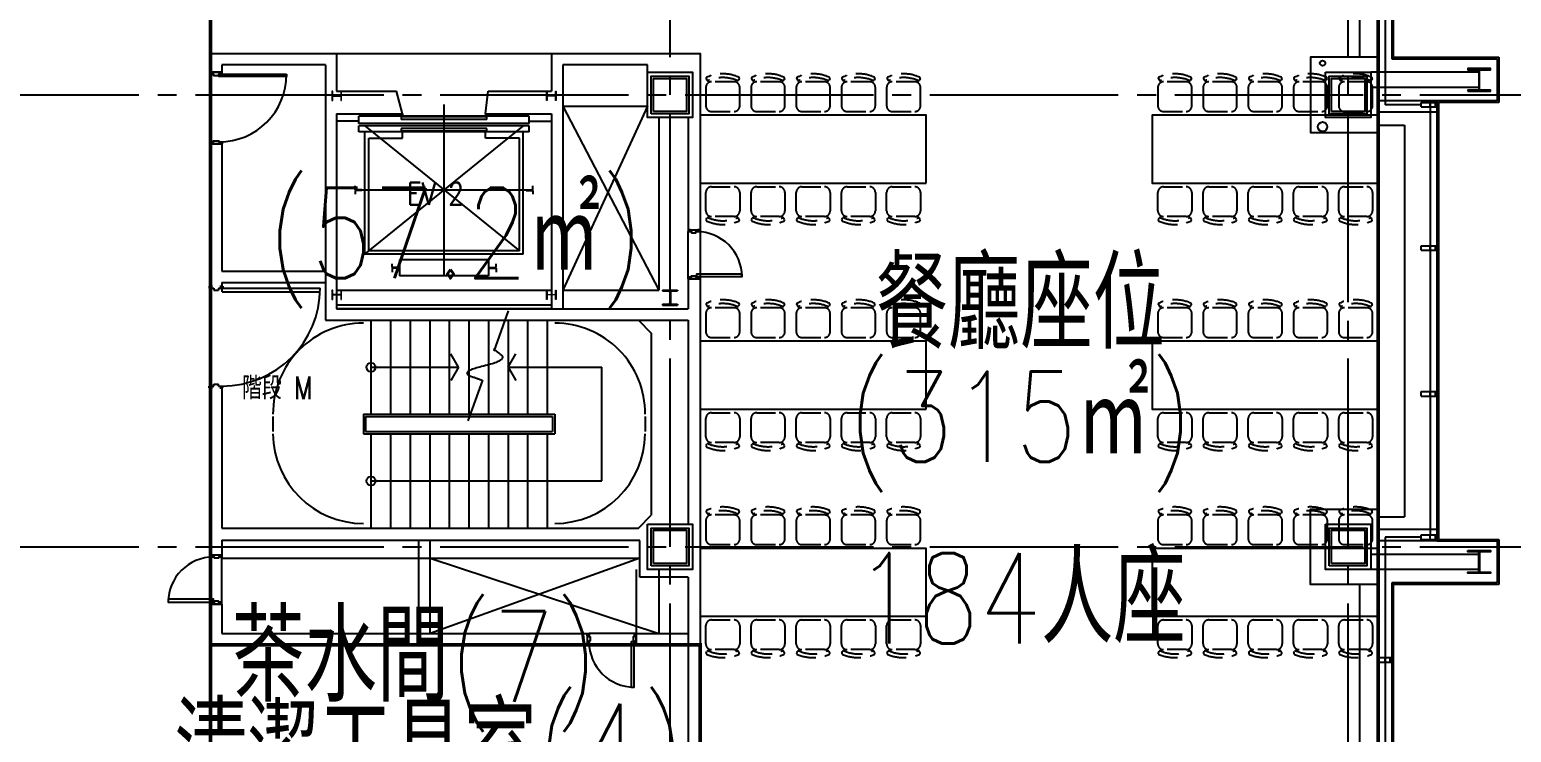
# Model space of a CAD drawing. Header units: millimetres. Extents: x -48783 to 40488, y 6477 to 32964.
# Drawn here: x 24350 to 26317, y 14904 to 15837 of the extents above; entities that cross this region are included whole.
import ezdxf
from ezdxf.enums import TextEntityAlignment as Align

# ---------------------------------------------------------------- set-up
doc = ezdxf.new("R2010")
doc.units = ezdxf.units.MM
doc.header["$LTSCALE"] = 100
for name, pattern in [('X-N-FAB-L20$0$1', [0.375, 0.25, -0.125]), ('X-N-FAB-L20$0$COL-CEN-LIN', [3.25, 2.5, -0.25, 0.25, -0.25]), ('X-N-FAB-L20$0$HIDDEN', [0.375, 0.25, -0.125])]:
    doc.linetypes.add(name, pattern=pattern)
for name, color, linetype in [('0-XREF', 7, 'Continuous'), ('X-N-FAB-L20$0$08', 8, 'Continuous'), ('X-N-FAB-L20$0$BLOCK', 8, 'Continuous'), ('X-N-FAB-L20$0$CCL', 8, 'X-N-FAB-L20$0$COL-CEN-LIN'), ('X-N-FAB-L20$0$COL', 8, 'Continuous'), ('X-N-FAB-L20$0$COL-S', 8, 'Continuous'), ('X-N-FAB-L20$0$FUN', 8, 'Continuous'), ('X-N-FAB-L20$0$FURNITURE', 8, 'Continuous'), ('X-N-FAB-L20$0$H-FURN', 8, 'X-N-FAB-L20$0$1'), ('X-N-FAB-L20$0$TXT-CODE', 8, 'Continuous')]:
    doc.layers.add(name, color=color, linetype=linetype)
doc.layers.add('X-N-FAB-L20$0$STEEL1', color=8, linetype='Continuous', lineweight=0)
doc.styles.add('X-N-FAB-L20$0$CHINA', font='simplex.shx', dxfattribs={"width": 0.75, "bigfont": 'chineset.shx'})
doc.styles.add('X-N-FAB-L20$0$ROMS', font='ROMANS.shx', dxfattribs={"bigfont": 'bigfont.shx'})

# ---------------------------------------------------------------- blocks, each defined once
blk = doc.blocks.new('X-N-FAB-L20$0$A$C028b1125')
at = {"layer": 'X-N-FAB-L20$0$COL'}
blk.add_lwpolyline([(0, 60), (60, 60), (60, 0), (0, 0)], close=True, dxfattribs=at)
at = {"layer": 'X-N-FAB-L20$0$COL-S'}
for points in [[(5, 5), (5, 55), (55, 55), (55, 5)], [(8, 8), (8, 52), (52, 52), (52, 8)]]:
    blk.add_lwpolyline(points, close=True, dxfattribs=at)
blk = doc.blocks.new('X-N-FAB-L20$0$A$C20c95bda')
at = {"layer": 'X-N-FAB-L20$0$CCL'}
for p, q in [((26220, 0), (26220, 9160)), ((27120, 0), (27120, 9160)), ((240, 5150), (28330, 5150)), ((240, 4550), (28330, 4550))]:
    blk.add_line(p, q, dxfattribs=at)
at = {"layer": 'X-N-FAB-L20$0$COL'}
for p in [(26190, 5120), (27090, 5120), (26190, 4520), (27090, 4520)]:
    blk.add_blockref('X-N-FAB-L20$0$A$C028b1125', p, dxfattribs=at)
blk = doc.blocks.new('X-N-FAB-L20$0$A$C4DFC7D4D')
at = {"layer": 'X-N-FAB-L20$0$STEEL1'}
blk.add_lwpolyline([(0, 0), (0, 150), (11, 150), (11, 79), (139, 79), (139, 150), (150, 150), (150, 0), (139, 0), (139, 71), (11, 71), (11, 0)], close=True, dxfattribs=at)
blk = doc.blocks.new('X-N-FAB-L20$0$A$C1d07c4d4')
blk.add_polyline3d([(25683.3, 4787.9, 0), (25683.3, 4787.9, 0), (25683.4, 4787.9, 0), (25683.4, 4787.8, 0), (25683.6, 4787.7, 0), (25683.7, 4787.6, 0), (25683.9, 4787.5, 0), (25684.1, 4787.3, 0), (25684.3, 4787.1, 0), (25684.5, 4786.9, 0), (25684.8, 4786.7, 0), (25685.2, 4786.4, 0), (25685.5, 4786.2, 0), (25685.9, 4785.9, 0), (25686.3, 4785.5, 0), (25686.8, 4785.2, 0), (25687.2, 4784.8, 0), (25687.7, 4784.4, 0), (25688.3, 4784, 0), (25688.8, 4783.5, 0), (25689.4, 4783, 0), (25690.1, 4782.5, 0), (25690.7, 4782, 0), (25691.4, 4781.4, 0), (25692.1, 4780.9, 0), (25692.9, 4780.3, 0), (25692.9, 4780.3, 0), (25693.6, 4779.6, 0), (25694.1, 4779, 0), (25694.6, 4778.4, 0), (25694.9, 4777.8, 0), (25695, 4777.2, 0), (25695, 4776.6, 0), (25694.9, 4776, 0), (25694.7, 4775.4, 0), (25694.3, 4774.7, 0), (25693.8, 4774.1, 0), (25693.1, 4773.5, 0), (25692.3, 4772.9, 0), (25691.4, 4772.3, 0), (25690.3, 4771.7, 0), (25689.2, 4771.1, 0), (25687.8, 4770.5, 0), (25686.4, 4769.9, 0), (25684.8, 4769.2, 0), (25683, 4768.6, 0), (25681.2, 4768, 0), (25679.2, 4767.4, 0), (25677, 4766.8, 0), (25674.7, 4766.2, 0), (25672.3, 4765.6, 0), (25669.8, 4765, 0), (25669.8, 4765, 0), (25667.3, 4764.4, 0), (25664.9, 4763.8, 0), (25662.6, 4763.2, 0), (25660.6, 4762.6, 0), (25658.7, 4762, 0), (25656.9, 4761.4, 0), (25655.3, 4760.9, 0), (25653.8, 4760.3, 0), (25652.5, 4759.8, 0), (25651.4, 4759.2, 0), (25650.4, 4758.7, 0), (25649.6, 4758.1, 0), (25648.9, 4757.6, 0), (25648.4, 4757.1, 0), (25648, 4756.6, 0), (25647.8, 4756.1, 0), (25647.7, 4755.6, 0), (25647.8, 4755.1, 0), (25648, 4754.6, 0), (25648.4, 4754.1, 0), (25649, 4753.6, 0), (25649.7, 4753.2, 0), (25650.6, 4752.7, 0), (25651.6, 4752.2, 0), (25652.7, 4751.8, 0), (25652.7, 4751.8, 0), (25654, 4751.3, 0), (25655.1, 4750.9, 0), (25656.3, 4750.5, 0), (25657.3, 4750.1, 0), (25658.4, 4749.8, 0), (25659.3, 4749.4, 0), (25660.3, 4749.1, 0), (25661.1, 4748.8, 0), (25661.9, 4748.5, 0), (25662.7, 4748.2, 0), (25663.4, 4747.9, 0), (25664.1, 4747.7, 0), (25664.7, 4747.5, 0), (25665.3, 4747.3, 0), (25665.8, 4747.1, 0), (25666.3, 4746.9, 0), (25666.7, 4746.8, 0), (25667.1, 4746.6, 0), (25667.4, 4746.5, 0), (25667.7, 4746.4, 0), (25667.9, 4746.3, 0), (25668.1, 4746.3, 0), (25668.2, 4746.2, 0), (25668.3, 4746.2, 0), (25668.3, 4746.2, 0)])
for centre, radius in [((26783.5, 5167.2), 3.5), ((26783.5, 5082.8), 6.25), ((25520.4, 4763.5), 6), ((25520.4, 4612.5), 6)]:
    blk.add_circle(centre, radius)
blk.add_point((25917.4, 4856))
at = {"layer": 'X-N-FAB-L20$0$08'}
for p, q in [((26866.4, 7514), (26866.4, 5112)), ((26866.4, 7514), (26866.4, 5112)), ((26875.3, 7522.9), (26875.3, 5172.9)), ((26875.3, 7522.9), (26875.3, 5172.9)), ((26877.4, 7525), (26877.4, 5175)), ((26877.4, 7525), (26877.4, 5175)), ((26832.4, 6275), (26832.4, 5175)), ((25307.4, 5180), (25474.9, 5180)), ((25307.4, 5180), (25307.4, 5155)), ((25474.9, 5180), (25474.9, 5130)), ((25759.9, 5180), (25957.4, 5180)), ((25759.9, 5180), (25759.9, 5130)), ((25957.4, 5180), (25957.4, 5003)), ((26875.3, 5172.9), (27015.3, 5172.9)), ((26877.4, 5175), (27017.4, 5175)), ((27015.3, 5172.9), (27015.3, 5117.1)), ((27017.4, 5175), (27017.4, 5115)), ((25307.4, 5155), (25322.4, 5155)), ((25322.4, 5165), (25322.4, 5155)), ((25459.9, 5165), (25322.4, 5165)), ((25459.9, 5165), (25459.9, 4841)), ((25774.9, 5165), (25774.9, 4841)), ((25887.4, 5165), (25774.9, 5165)), ((25887.4, 5155), (25887.4, 5165)), ((26990.9, 5155), (26847.4, 5155)), ((26990.9, 5135), (26847.4, 5135)), ((25474.9, 5130), (25554.4, 5130)), ((25562.4, 5100), (25554.4, 5130)), ((25672.4, 5100), (25676.2, 5130)), ((25676.2, 5130), (25759.9, 5130)), ((26935.3, 5117.1), (26857.4, 5117.1)), ((26914.4, 5109), (26914.4, 5115)), ((26914.4, 5115), (26935.3, 5115)), ((26926.4, 5115), (26926.4, 4541)), ((26926.4, 5109), (26926.4, 5115)), ((26933.4, 5109), (26933.4, 5115)), ((26935.3, 5117.1), (26935.3, 4532.9)), ((27015.3, 5117.1), (26935.3, 5117.1)), ((26935.3, 5109), (26935.3, 5115)), ((26937.4, 5115), (26937.4, 4535)), ((27017.4, 5115), (26937.4, 5115)), ((25474.9, 5100), (25474.9, 4841)), ((25474.9, 5100), (25562.4, 5100)), ((25730.4, 5097), (25504.4, 5097)), ((25504.4, 5087), (25504.4, 5097)), ((25674.4, 5096), (25560.4, 5096)), ((25560.4, 5096), (25560.4, 5092.5)), ((25562.4, 5100), (25562.4, 5097)), ((25617.4, 4884.9), (25617.4, 5112.5)), ((25672.4, 5100), (25759.9, 5100)), ((25672.4, 5100), (25672.4, 5097)), ((25674.4, 5092.5), (25674.4, 5096)), ((25730.4, 5087), (25730.4, 5097)), ((25759.9, 5100), (25759.9, 4841)), ((25774.9, 5110), (25902.4, 4866)), ((25887.4, 5110), (25774.9, 4866)), ((25774.9, 5110), (25887.4, 5110)), ((25902.4, 5095), (25902.4, 4866)), ((25941.4, 5095), (25941.4, 4946)), ((26935.3, 5102.1), (26857.4, 5102.1)), ((26914.4, 5112), (26866.4, 5112)), ((26914.4, 5109), (26935.3, 5109)), ((25504.4, 5090), (25474.9, 5090)), ((25730.4, 5087), (25504.4, 5087)), ((25730.4, 5084), (25504.4, 5084)), ((25504.4, 5076), (25504.4, 5084)), ((25730.4, 5076), (25504.4, 5076)), ((25512.4, 4913.4), (25722.9, 5084)), ((25512.4, 5084), (25717.4, 4917.8)), ((25512.4, 4913.4), (25512.4, 5076)), ((25674.4, 5092.5), (25560.4, 5092.5)), ((25674.4, 5080.5), (25560.4, 5080.5)), ((25560.4, 5080.5), (25560.4, 5077)), ((25674.4, 5077), (25560.4, 5077)), ((25562.4, 5067.8), (25562.4, 5076)), ((25672.4, 5067.8), (25672.4, 5076)), ((25674.4, 5077), (25674.4, 5080.5)), ((25722.4, 4913.4), (25722.4, 5076)), ((25730.4, 5090), (25759.9, 5090)), ((25730.4, 5076), (25730.4, 5084)), ((26857.4, 5085), (26892.4, 5085)), ((26892.4, 5085), (26892.4, 4565)), ((25307.4, 5060), (25307.4, 4871)), ((25307.4, 5060), (25322.4, 5060)), ((25322.4, 5060), (25322.4, 4891)), ((25517.4, 4917.8), (25517.4, 5067.8)), ((25517.4, 5067.8), (25562.4, 5067.8)), ((25717.4, 5067.8), (25672.4, 5067.8)), ((25717.4, 4917.8), (25717.4, 5067.8)), ((25499.4, 4999.2), (25499.4, 5004.2)), ((25508.4, 4999.2), (25499.4, 4999.2)), ((25499.4, 4998.2), (25499.4, 4993.2)), ((25508.4, 4998.2), (25499.4, 4998.2)), ((25508.4, 4998.2), (25508.4, 4999.2)), ((25726.4, 4998.7), (25508.4, 4998.7)), ((25726.4, 4998.2), (25726.4, 4999.2)), ((25726.4, 4999.2), (25735.4, 4999.2)), ((25726.4, 4998.2), (25735.4, 4998.2)), ((25735.4, 4999.2), (25735.4, 5004.2)), ((25735.4, 4998.2), (25735.4, 4993.2)), ((25957.4, 4991), (25957.4, 4946)), ((25941.4, 4946), (25957.4, 4946)), ((25941.5, 4883.5), (25941.5, 4943.5)), ((25957.3, 4943.5), (25957.3, 4887.5)), ((25717.4, 4917.8), (25517.4, 4917.8)), ((26914.4, 4918.7), (26914.4, 4924.7)), ((26914.4, 4924.7), (26935.3, 4924.7)), ((26914.4, 4918.7), (26935.3, 4918.7)), ((26926.4, 4918.7), (26926.4, 4924.7)), ((26933.4, 4918.7), (26933.4, 4924.7)), ((26935.3, 4918.7), (26935.3, 4924.7)), ((25722.4, 4913.4), (25512.4, 4913.4)), ((25548.4, 4895.9), (25548.4, 4900.9)), ((25676.4, 4905.9), (25558.4, 4905.9)), ((25558.4, 4905.9), (25558.4, 4884.9)), ((25676.4, 4905.9), (25676.4, 4884.9)), ((25686.4, 4895.9), (25686.4, 4900.9)), ((25322.4, 4891), (25459.9, 4891)), ((25557.4, 4895.9), (25548.4, 4895.9)), ((25557.4, 4894.9), (25548.4, 4894.9)), ((25548.4, 4894.9), (25548.4, 4889.9)), ((25557.4, 4894.9), (25557.4, 4895.9)), ((25676.4, 4884.9), (25558.4, 4884.9)), ((25677.4, 4895.9), (25686.4, 4895.9)), ((25677.4, 4894.9), (25677.4, 4895.9)), ((25677.4, 4894.9), (25686.4, 4894.9)), ((25686.4, 4894.9), (25686.4, 4889.9)), ((25941.4, 4881), (25941.4, 4841)), ((25941.4, 4881), (25957.4, 4881)), ((25957.4, 4881), (25957.4, 3885)), ((25305.9, 4871), (25309.9, 4871)), ((25305.9, 4871), (25305.9, 4868.5)), ((25305.9, 4868.5), (25311.9, 4868.5)), ((25311.9, 4868.5), (25311.9, 4866)), ((25311.9, 4866), (25317.9, 4866)), ((25317.9, 4868.5), (25317.9, 4866)), ((25317.9, 4868.5), (25323.9, 4868.5)), ((25317.9, 4868.5), (25452.9, 4868.5)), ((25319.9, 4871), (25323.9, 4871)), ((25322.4, 4876), (25322.4, 4871)), ((25322.4, 4876), (25459.9, 4876)), ((25322.9, 4863.5), (25322.9, 4868.5)), ((25322.9, 4863.5), (25452.8, 4863.5)), ((25323.9, 4871), (25323.9, 4868.5)), ((25459.9, 4876), (25459.9, 4826)), ((25474.9, 4866), (25759.9, 4866)), ((25774.9, 4866), (25902.4, 4866)), ((25907.4, 4866), (25907.4, 4864.8)), ((25907.4, 4866), (25927.4, 4866)), ((25907.4, 4864.8), (25915.7, 4864.8)), ((25917, 4863.5), (25917, 4848.5)), ((25917.8, 4863.5), (25917.8, 4848.5)), ((25919.1, 4864.8), (25927.4, 4864.8)), ((25927.4, 4866), (25927.4, 4864.8)), ((25759.9, 4846), (25474.9, 4846)), ((25474.9, 4841), (25941.4, 4841)), ((25759.9, 4841), (25474.9, 4841)), ((25702.4, 4838.3), (25683.3, 4784.9)), ((25907.4, 4847.2), (25907.4, 4846)), ((25907.4, 4847.2), (25915.7, 4847.2)), ((25907.4, 4846), (25927.4, 4846)), ((25919.1, 4847.2), (25927.4, 4847.2)), ((25927.4, 4847.2), (25927.4, 4846)), ((25459.9, 4826), (25941.4, 4826)), ((25520.4, 4826), (25520.4, 4701)), ((25546.4, 4826), (25546.4, 4701)), ((25572.4, 4826), (25572.4, 4701)), ((25598.4, 4826), (25598.4, 4701)), ((25624.4, 4826), (25624.4, 4701)), ((25650.4, 4826), (25650.4, 4701)), ((25676.4, 4826), (25676.4, 4701)), ((25702.4, 4826), (25702.4, 4701)), ((25728.4, 4826), (25728.4, 4701)), ((25754.4, 4826), (25754.4, 4701)), ((25875.4, 4826), (25892.4, 4808.9)), ((25941.4, 4826), (25941.4, 4555)), ((25892.4, 4808.9), (25892.4, 4567.1)), ((25636.7, 4763.5), (25626.4, 4781.3)), ((25702.4, 4763.5), (25712.7, 4781.3)), ((25520.4, 4763.5), (25636.7, 4763.5)), ((25636.7, 4763.5), (25626.4, 4745.7)), ((25702.4, 4763.5), (25712.7, 4745.7)), ((25702.4, 4763.5), (25826.9, 4763.5)), ((25826.9, 4612.5), (25826.9, 4763.5)), ((25311.9, 4741), (25317.9, 4741)), ((25311.9, 4738.5), (25311.9, 4741)), ((25317.9, 4738.5), (25317.9, 4741)), ((25668.3, 4746.2), (25649.1, 4692.5)), ((25305.9, 4738.5), (25311.9, 4738.5)), ((25305.9, 4736), (25305.9, 4738.5)), ((25305.9, 4736), (25309.9, 4736)), ((25307.4, 4736), (25307.4, 4514)), ((25317.9, 4738.5), (25323.9, 4738.5)), ((25319.9, 4736), (25323.9, 4736)), ((25322.4, 4736), (25322.4, 4550)), ((25323.9, 4736), (25323.9, 4738.5)), ((26914.4, 4725.3), (26914.4, 4731.3)), ((26914.4, 4731.3), (26935.3, 4731.3)), ((26914.4, 4725.3), (26935.3, 4725.3)), ((26926.4, 4725.3), (26926.4, 4731.3)), ((26933.4, 4725.3), (26933.4, 4731.3)), ((26935.3, 4725.3), (26935.3, 4731.3)), ((25510.4, 4701), (25764.4, 4701)), ((25510.4, 4701), (25510.4, 4675)), ((25764.4, 4701), (25764.4, 4675)), ((25390.4, 4698), (25390.4, 4678)), ((25513.4, 4698), (25761.4, 4698)), ((25513.4, 4698), (25513.4, 4678)), ((25761.4, 4698), (25761.4, 4678)), ((25884.4, 4698), (25884.4, 4678)), ((25510.4, 4675), (25764.4, 4675)), ((25513.4, 4678), (25761.4, 4678)), ((25520.4, 4675), (25520.4, 4550)), ((25546.4, 4675), (25546.4, 4550)), ((25572.4, 4675), (25572.4, 4550)), ((25598.4, 4675), (25598.4, 4550)), ((25624.4, 4675), (25624.4, 4550)), ((25650.4, 4675), (25650.4, 4550)), ((25676.4, 4675), (25676.4, 4550)), ((25702.4, 4675), (25702.4, 4550)), ((25728.4, 4675), (25728.4, 4550)), ((25754.4, 4675), (25754.4, 4550)), ((25520.4, 4612.5), (25826.9, 4612.5)), ((25875.4, 4550), (25892.4, 4567.1)), ((26857.4, 4565), (26892.4, 4565)), ((25322.4, 4550), (25875.4, 4550)), ((26935.3, 4547.9), (26857.4, 4547.9)), ((25322.4, 4534), (25877.4, 4534)), ((25322.4, 4534), (25322.4, 4514)), ((25583.9, 4410), (25583.9, 4534)), ((25598.9, 4410), (25598.9, 4534)), ((25877.4, 4485), (25877.4, 4533.6)), ((26935.3, 4532.9), (26857.4, 4532.9)), ((26866.4, 4538), (26866.4, 1536)), ((26914.4, 4538), (26866.4, 4538)), ((26914.4, 4535), (26914.4, 4541)), ((26914.4, 4541), (26935.3, 4541)), ((26914.4, 4535), (26935.3, 4535)), ((26926.4, 4535), (26926.4, 4541)), ((26933.4, 4535), (26933.4, 4541)), ((26935.3, 4535), (26935.3, 4541)), ((26935.3, 4532.9), (27015.3, 4532.9)), ((26937.4, 4535), (27017.4, 4535)), ((27015.3, 4532.9), (27015.3, 4477.1)), ((27017.4, 4535), (27017.4, 4475)), ((25306.9, 4511.5), (25306.9, 4455.5)), ((25322.4, 4514), (25307.4, 4514)), ((25322.4, 4510), (25877.4, 4510)), ((25322.7, 4451.5), (25322.7, 4511.5)), ((25598.9, 4510), (25902.4, 4410)), ((25877.4, 4510), (25598.9, 4410)), ((26990.9, 4515), (26847.4, 4515)), ((25872.4, 4495), (25872.4, 4410)), ((25941.4, 4485), (25877.4, 4485)), ((25902.4, 4495), (25902.4, 4410)), ((25941.4, 4485), (25941.4, 3965)), ((26990.9, 4495), (26847.4, 4495)), ((26832.4, 4475), (26832.4, 3975)), ((26875.3, 4477.1), (26875.3, 1527.1)), ((27015.3, 4477.1), (26875.3, 4477.1)), ((26877.4, 4475), (26877.4, 1525)), ((27017.4, 4475), (26877.4, 4475)), ((25307.4, 4449), (25307.4, 4395)), ((25322.4, 4449), (25307.4, 4449)), ((25322.4, 4449), (25322.4, 4410)), ((25322.4, 4410), (25807.4, 4410)), ((25807.4, 4410), (25807.4, 4395)), ((25869.9, 4410.2), (25809.9, 4410.2)), ((25872.4, 4410), (25872.4, 4395)), ((25872.4, 4410), (25872.4, 4395)), ((25872.4, 4410), (25941.4, 4410)), ((25307.4, 4395), (25807.4, 4395)), ((25809.9, 4394.4), (25865.9, 4394.4)), ((25872.4, 4395), (25941.4, 4395)), ((26856.5, 4378), (26877.4, 4378)), ((26856.5, 4372), (26856.5, 4378)), ((26856.5, 4372), (26877.4, 4372)), ((26866.4, 4372), (26866.4, 4378)), ((26873.4, 4372), (26873.4, 4378)), ((26875.3, 4372), (26875.3, 4378))]:
    blk.add_line(p, q, dxfattribs=at)
for points in [[(26857.4, 5175), (26767.4, 5175), (26767.4, 5075), (26857.4, 5075), (26857.4, 5175)], [(25887.4, 5155), (25947.4, 5155), (25947.4, 5095), (25887.4, 5095)], [(26787.4, 5155), (26847.4, 5155), (26847.4, 5095), (26787.4, 5095)], [(25408.5, 5152.5), (25408.5, 5149.5), (25318.5, 5149.5), (25318.5, 5152.5)], [(25892.4, 5100), (25892.4, 5150), (25942.4, 5150), (25942.4, 5100)], [(25895.4, 5103), (25895.4, 5147), (25939.4, 5147), (25939.4, 5103)], [(26792.4, 5100), (26792.4, 5150), (26842.4, 5150), (26842.4, 5100)], [(26795.4, 5103), (26795.4, 5147), (26839.4, 5147), (26839.4, 5103)], [(25944.7, 4881), (25941.5, 4881), (25941.5, 4883.5), (25946, 4883.5), (25946, 4885), (25951.5, 4885), (25951.5, 4883.5), (25957.3, 4883.5), (25957.3, 4881), (25954.1, 4881)], [(25952.8, 4883.5), (25952.8, 4887.5), (26012.8, 4887.5), (26012.8, 4883.5)], [(26857.4, 4475), (26767.4, 4475), (26767.4, 4575), (26857.4, 4575), (26857.4, 4475)], [(25887.4, 4555), (25947.4, 4555), (25947.4, 4495), (25887.4, 4495)], [(25892.4, 4500), (25892.4, 4550), (25942.4, 4550), (25942.4, 4500)], [(25895.4, 4503), (25895.4, 4547), (25939.4, 4547), (25939.4, 4503)], [(26787.4, 4555), (26847.4, 4555), (26847.4, 4495), (26787.4, 4495)], [(26792.4, 4500), (26792.4, 4550), (26842.4, 4550), (26842.4, 4500)], [(26795.4, 4503), (26795.4, 4547), (26839.4, 4547), (26839.4, 4503)], [(25311.4, 4451.5), (25311.4, 4455.5), (25251.4, 4455.5), (25251.4, 4451.5)], [(25319.5, 4449), (25322.7, 4449), (25322.7, 4451.5), (25318.2, 4451.5), (25318.2, 4453), (25312.7, 4453), (25312.7, 4451.5), (25306.9, 4451.5), (25306.9, 4449), (25310.1, 4449)], [(25872.4, 4407), (25872.4, 4410.2), (25869.9, 4410.2), (25869.9, 4405.7), (25868.4, 4405.7), (25868.4, 4400.2), (25869.9, 4400.2), (25869.9, 4394.4), (25872.4, 4394.4), (25872.4, 4397.6)], [(25869.9, 4398.9), (25865.9, 4398.9), (25865.9, 4338.9), (25869.9, 4338.9)]]:
    blk.add_lwpolyline(points, close=True, dxfattribs=at)
for points in [[(25306.8, 5155), (25306.8, 5152.5), (25311.3, 5152.5), (25311.3, 5151), (25318.5, 5151), (25318.5, 5152.5), (25323, 5152.5), (25323, 5155), (25306.8, 5155)], [(25306.8, 5060), (25306.8, 5062.5), (25311.3, 5062.5), (25311.3, 5064), (25318.5, 5064), (25318.5, 5062.5), (25323, 5062.5), (25323, 5060), (25306.8, 5060)], [(25944.7, 4946), (25941.5, 4946), (25941.5, 4943.5), (25946, 4943.5), (25946, 4942), (25951.5, 4942), (25951.5, 4943.5), (25957.3, 4943.5), (25957.3, 4946), (25954.1, 4946)], [(25319.5, 4514), (25322.7, 4514), (25322.7, 4511.5), (25318.2, 4511.5), (25318.2, 4510), (25312.7, 4510), (25312.7, 4511.5), (25306.9, 4511.5), (25306.9, 4514), (25310.1, 4514)], [(25807.4, 4407), (25807.4, 4410.2), (25809.9, 4410.2), (25809.9, 4405.7), (25811.4, 4405.7), (25811.4, 4400.2), (25809.9, 4400.2), (25809.9, 4394.4), (25807.4, 4394.4), (25807.4, 4397.6)]]:
    blk.add_lwpolyline(points, dxfattribs=at)
for points in [[(26976.4, 5130), (27006.4, 5130), (27006.4, 5131.5), (26992.8, 5131.5, -0.414214), (26991.9, 5132.4), (26991.9, 5157.6, -0.414214), (26992.8, 5158.5), (27006.4, 5158.5), (27006.4, 5160), (26976.4, 5160), (26976.4, 5158.5), (26990.1, 5158.5, -0.414214), (26990.9, 5157.6), (26990.9, 5132.4, -0.414214), (26990.1, 5131.5), (26976.4, 5131.5), (26976.4, 5130)], [(26976.4, 4520), (27006.4, 4520), (27006.4, 4518.5), (26992.8, 4518.5, 0.414214), (26991.9, 4517.6), (26991.9, 4492.4, 0.414214), (26992.8, 4491.5), (27006.4, 4491.5), (27006.4, 4490), (26976.4, 4490), (26976.4, 4491.5), (26990.1, 4491.5, 0.414214), (26990.9, 4492.4), (26990.9, 4517.6, 0.414214), (26990.1, 4518.5), (26976.4, 4518.5), (26976.4, 4520)]]:
    blk.add_lwpolyline(points, format="xyb", close=True, dxfattribs=at)
for centre, radius, start, end in [((25318.5, 5152.5), 90, 270, 0), ((25952.8, 4883.5), 60, 0, 90), ((25322.9, 4868.5), 130, 270, 0), ((25915.7, 4863.5), 1.3, 0, 90), ((25919.1, 4863.5), 1.3, 90, 180), ((25915.7, 4848.5), 1.3, 270, 0), ((25919.1, 4848.5), 1.3, 180, 270), ((25510.4, 4702.1), 120, 90, 180.5252), ((25764.4, 4702.1), 120, 359.4748, 90), ((25510.4, 4676.1), 120, 180.5252, 270), ((25764.4, 4676.1), 120, 270, 359.4748), ((25311.4, 4451.5), 60, 90, 180), ((25869.9, 4398.9), 60, 180, 270)]:
    blk.add_arc(centre, radius, start, end, dxfattribs=at)
for p, xscale, yscale, zscale, rotation in [((25468.7, 5130), -0.08333333333139309, 0.08333333333333334, 0.08333333333333334, 180), ((25766.1, 5130), 0.08333333333139309, 0.08333333333139309, 0.08333333333139309, 179.9999999980789), ((25468.7, 4866), -0.08333333333139309, 0.08333333333333334, 0.08333333333333334, 180), ((25766.1, 4866), 0.08333333333139309, 0.08333333333139309, 0.08333333333139309, 179.9999999980789)]:
    blk.add_blockref('X-N-FAB-L20$0$A$C4DFC7D4D', p, dxfattribs=dict(xscale=xscale, yscale=yscale, zscale=zscale, rotation=rotation))
at = {"layer": 'X-N-FAB-L20$0$08', "style": 'X-N-FAB-L20$0$ROMS', "width": 0.8}
for s, p in [('EV 2', (25606, 4993.9)), ('階段 M', (25396.1, 4736))]:
    blk.add_text(s, height=30, dxfattribs=at).set_placement(p, align=Align.MIDDLE_CENTER)
blk = doc.blocks.new('*U141')
at = {"layer": 'X-N-FAB-L20$0$FURNITURE', "linetype": 'Continuous', "ltscale": 0.1}
blk.add_lwpolyline([(0, 0), (90, 0), (90, 300), (0, 300)], close=True, dxfattribs=at)
at = {"layer": 'X-N-FAB-L20$0$H-FURN'}
for p, q in [((-48.6, 291.9), (-46.8, 291)), ((138.6, 291.9), (136.8, 291)), ((-48.6, 248.1), (-46.8, 249)), ((138.6, 248.1), (136.8, 249)), ((-48.6, 231.9), (-46.8, 231)), ((138.6, 231.9), (136.8, 231)), ((-48.6, 188.1), (-46.8, 189)), ((138.6, 188.1), (136.8, 189)), ((-48.6, 171.9), (-46.8, 171)), ((138.6, 171.9), (136.8, 171)), ((-48.6, 128.1), (-46.8, 129)), ((138.6, 128.1), (136.8, 129)), ((-48.6, 111.9), (-46.8, 111)), ((138.6, 111.9), (136.8, 111)), ((-48.6, 68.1), (-46.8, 69)), ((138.6, 68.1), (136.8, 69)), ((-48.6, 51.9), (-46.8, 51)), ((138.6, 51.9), (136.8, 51)), ((-48.6, 8.1), (-46.8, 9)), ((138.6, 8.1), (136.8, 9))]:
    blk.add_line(p, q, dxfattribs=at)
for points in [[(-36.9, 247.5, -0.414214), (-44.4, 255), (-44.4, 285, -0.414214), (-36.9, 292.5), (-12.5, 292.5, -0.414214), (-5, 285), (-5, 255, -0.414214), (-12.5, 247.5)], [(126.9, 247.5, 0.414214), (134.4, 255), (134.4, 285, 0.414214), (126.9, 292.5), (102.5, 292.5, 0.414214), (95, 285), (95, 255, 0.414214), (102.5, 247.5)], [(-36.9, 187.5, -0.414214), (-44.4, 195), (-44.4, 225, -0.414214), (-36.9, 232.5), (-12.5, 232.5, -0.414214), (-5, 225), (-5, 195, -0.414214), (-12.5, 187.5)], [(126.9, 187.5, 0.414214), (134.4, 195), (134.4, 225, 0.414214), (126.9, 232.5), (102.5, 232.5, 0.414214), (95, 225), (95, 195, 0.414214), (102.5, 187.5)], [(-36.9, 127.5, -0.414214), (-44.4, 135), (-44.4, 165, -0.414214), (-36.9, 172.5), (-12.5, 172.5, -0.414214), (-5, 165), (-5, 135, -0.414214), (-12.5, 127.5)], [(126.9, 127.5, 0.414214), (134.4, 135), (134.4, 165, 0.414214), (126.9, 172.5), (102.5, 172.5, 0.414214), (95, 165), (95, 135, 0.414214), (102.5, 127.5)], [(-36.9, 67.5, -0.414214), (-44.4, 75), (-44.4, 105, -0.414214), (-36.9, 112.5), (-12.5, 112.5, -0.414214), (-5, 105), (-5, 75, -0.414214), (-12.5, 67.5)], [(126.9, 67.5, 0.414214), (134.4, 75), (134.4, 105, 0.414214), (126.9, 112.5), (102.5, 112.5, 0.414214), (95, 105), (95, 75, 0.414214), (102.5, 67.5)], [(-36.9, 7.5, -0.414214), (-44.4, 15), (-44.4, 45, -0.414214), (-36.9, 52.5), (-12.5, 52.5, -0.414214), (-5, 45), (-5, 15, -0.414214), (-12.5, 7.5)], [(126.9, 7.5, 0.414214), (134.4, 15), (134.4, 45, 0.414214), (126.9, 52.5), (102.5, 52.5, 0.414214), (95, 45), (95, 15, 0.414214), (102.5, 7.5)]]:
    blk.add_lwpolyline(points, format="xyb", close=True, dxfattribs=at)
for centre, radius, start, end in [((-1.9, 270), 53.1, 156.6074, 203.3926), ((-49.3, 290.5), 1.5, 64.9424, 156.6074), ((-1.9, 270), 48.1, 156.6745, 203.3255), ((-47.4, 289.6), 1.5, 336.6745, 64.9424), ((137.4, 289.6), 1.5, 115.0576, 203.3255), ((91.9, 270), 48.1, 336.6745, 23.3255), ((139.3, 290.5), 1.5, 23.3926, 115.0576), ((91.9, 270), 53.1, 336.6074, 23.3926), ((-49.3, 249.5), 1.5, 203.3926, 295.0576), ((-47.4, 250.4), 1.5, 295.0576, 23.3255), ((137.4, 250.4), 1.5, 156.6745, 244.9424), ((139.3, 249.5), 1.5, 244.9424, 336.6074), ((-1.9, 210), 53.1, 156.6074, 203.3926), ((-49.3, 230.5), 1.5, 64.9424, 156.6074), ((-1.9, 210), 48.1, 156.6745, 203.3255), ((-47.4, 229.6), 1.5, 336.6745, 64.9424), ((137.4, 229.6), 1.5, 115.0576, 203.3255), ((91.9, 210), 48.1, 336.6745, 23.3255), ((139.3, 230.5), 1.5, 23.3926, 115.0576), ((91.9, 210), 53.1, 336.6074, 23.3926), ((-49.3, 189.5), 1.5, 203.3926, 295.0576), ((-47.4, 190.4), 1.5, 295.0576, 23.3255), ((137.4, 190.4), 1.5, 156.6745, 244.9424), ((139.3, 189.5), 1.5, 244.9424, 336.6074), ((-1.9, 150), 53.1, 156.6074, 203.3926), ((-49.3, 170.5), 1.5, 64.9424, 156.6074), ((-1.9, 150), 48.1, 156.6745, 203.3255), ((-47.4, 169.6), 1.5, 336.6745, 64.9424), ((137.4, 169.6), 1.5, 115.0576, 203.3255), ((91.9, 150), 48.1, 336.6745, 23.3255), ((139.3, 170.5), 1.5, 23.3926, 115.0576), ((91.9, 150), 53.1, 336.6074, 23.3926), ((-49.3, 129.5), 1.5, 203.3926, 295.0576), ((-47.4, 130.4), 1.5, 295.0576, 23.3255), ((137.4, 130.4), 1.5, 156.6745, 244.9424), ((139.3, 129.5), 1.5, 244.9424, 336.6074), ((-1.9, 90), 53.1, 156.6074, 203.3926), ((-49.3, 110.5), 1.5, 64.9424, 156.6074), ((-1.9, 90), 48.1, 156.6745, 203.3255), ((-47.4, 109.6), 1.5, 336.6745, 64.9424), ((137.4, 109.6), 1.5, 115.0576, 203.3255), ((91.9, 90), 48.1, 336.6745, 23.3255), ((139.3, 110.5), 1.5, 23.3926, 115.0576), ((91.9, 90), 53.1, 336.6074, 23.3926), ((-49.3, 69.5), 1.5, 203.3926, 295.0576), ((-47.4, 70.4), 1.5, 295.0576, 23.3255), ((137.4, 70.4), 1.5, 156.6745, 244.9424), ((139.3, 69.5), 1.5, 244.9424, 336.6074), ((-1.9, 30), 53.1, 156.6074, 203.3926), ((-49.3, 50.5), 1.5, 64.9424, 156.6074), ((-1.9, 30), 48.1, 156.6745, 203.3255), ((-47.4, 49.6), 1.5, 336.6745, 64.9424), ((137.4, 49.6), 1.5, 115.0576, 203.3255), ((91.9, 30), 48.1, 336.6745, 23.3255), ((139.3, 50.5), 1.5, 23.3926, 115.0576), ((91.9, 30), 53.1, 336.6074, 23.3926), ((-49.3, 9.5), 1.5, 203.3926, 295.0576), ((-47.4, 10.4), 1.5, 295.0576, 23.3255), ((137.4, 10.4), 1.5, 156.6745, 244.9424), ((139.3, 9.5), 1.5, 244.9424, 336.6074)]:
    blk.add_arc(centre, radius, start, end, dxfattribs=at)
blk = doc.blocks.new('X-N-FAB-L20')
at = {"const_width": 5}
for points in [[(26140, 13390), (24590, 13390), (24590, 16200), (26140, 16200)], [(24590, 15020), (25240, 15020), (25240, 14720), (24590, 14720)]]:
    blk.add_lwpolyline(points, close=True, dxfattribs=at)
blk.add_lwpolyline([(24590, 15805), (25240, 15805), (25240, 15020), (24590, 15020)], close=True)
blk.add_blockref('X-N-FAB-L20$0$A$C1d07c4d4', (-717.4, 10625))
at = {"layer": 'X-N-FAB-L20$0$BLOCK'}
blk.add_blockref('X-N-FAB-L20$0$A$C20c95bda', (-1020, 10600), dxfattribs=at)
at = {"layer": 'X-N-FAB-L20$0$FUN', "linetype": 'X-N-FAB-L20$0$HIDDEN', "rotation": 89.99999999999997}
for p in [(25540, 15633), (26140, 15633), (25540, 15333), (26140, 15333), (25540, 15058), (26140, 15058)]:
    blk.add_blockref('*U141', p, dxfattribs=at)
at = {"layer": 'X-N-FAB-L20$0$TXT-CODE', "style": 'X-N-FAB-L20$0$CHINA', "width": 0.8}
for s, p in [('(57.2㎡)', (24915.4, 15566.7)), ('餐廳座位', (25665, 15472.8)), ('(315㎡)', (25665, 15322.8)), ('184人座', (25665, 15081.8)), ('茶水間(7)', (24861.6, 15004.5)), ('清潔工具室(4)', (24881.3, 14881.5))]:
    blk.add_text(s, height=120, dxfattribs=at).set_placement(p, align=Align.MIDDLE_CENTER)

msp = doc.modelspace()

# ---------------------------------------------------------------- block references
at = {"layer": '0-XREF'}
msp.add_blockref('X-N-FAB-L20', (0, 0), dxfattribs=at)

doc.saveas('drawing.dxf')
